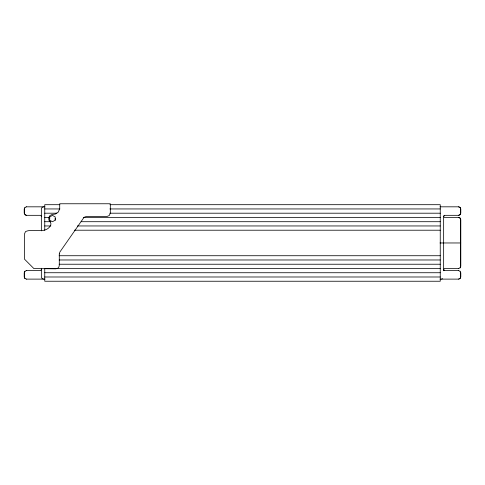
<?xml version="1.0" encoding="UTF-8"?>
<svg xmlns="http://www.w3.org/2000/svg" width="485" height="485" viewBox="0 0 485 485"><rect width="100%" height="100%" fill="white"/><g stroke="black" fill="none" stroke-linecap="round" stroke-linejoin="round"><path stroke-width="0.73" d="M49.694 218.559L49.694 216.965L52.459 215.37L55.223 216.965L55.223 220.16L52.459 221.754L49.694 220.16L49.694 216.965M55.223 220.16L55.223 218.559M460.059 267.859L460.683 266.356L460.683 219.578L460.059 218.074L458.561 217.45M24.959 207.465L24.25 208.944L24.25 213.2L24.959 214.685L26.439 215.328M24.959 271.248L24.317 272.734L24.317 276.99L24.959 278.475M41.352 269.757L40.504 270.612L26.372 270.612M443.648 269.333L444.496 268.484L458.628 268.484M443.648 270.727L443.648 216.177L444.496 215.328L458.628 215.328L460.132 214.703L460.75 213.2L460.75 208.944L460.132 207.441L458.628 206.822L440.065 206.822M443.648 216.177L444.715 215.328M24.887 207.465L26.439 206.822M26.439 270.612L24.887 271.248L24.25 272.734L24.25 276.99L24.887 278.475L26.439 279.117M43.48 206.822L41.995 207.465L41.352 208.944L41.352 230.872M458.561 215.328L460.059 214.703L460.683 213.2L460.683 208.944L460.059 207.441L458.561 206.822M458.561 268.484L460.132 267.859L460.75 266.356L460.75 219.578L460.132 218.074L458.628 217.45L444.496 217.45L443.648 216.601M458.561 279.117L460.059 278.493L460.683 276.99L460.683 272.734M441.52 279.117L442.526 278.699M59.904 204.694L44.753 204.694L44.753 230.423M109.913 204.694L440.247 204.694L440.247 281.239L44.753 281.239L44.753 268.484L440.247 268.484M26.372 206.822L44.935 206.822M44.753 208.944L59.904 208.944M109.913 208.944L440.247 208.944M44.753 213.2L56.878 213.2M109.913 213.2L440.247 213.2M44.753 217.45L49.3 217.45M83.396 217.45L440.247 217.45M44.753 221.706L50.816 221.706M81.122 221.706L440.247 221.706M44.753 225.955L50.816 225.955M77.333 225.955L440.247 225.955M74.302 230.211L440.247 230.211M440.022 242.967L460.75 242.967M59.146 255.728L440.247 255.728M59.146 259.978L440.247 259.978M59.146 264.234L440.247 264.234M458.628 270.612L444.496 270.612L443.648 269.757L444.715 270.612M44.753 272.734L440.247 272.734M44.753 276.99L440.247 276.99M26.372 279.117L44.935 279.117M440.065 279.117L458.628 279.117L460.132 278.493L460.75 276.99L460.75 272.734L460.059 271.23M458.561 270.612L460.132 271.23M24.887 214.685L26.372 215.328L40.504 215.328L41.352 216.177M43.48 279.117L41.995 278.475L41.352 276.99L41.352 268.272M24.317 208.944L24.317 213.2M59.285 253.928L59.285 265.422L58.879 266.944L57.885 268.175L55.884 268.823L33.877 268.575L24.486 259.154L24.486 233.952L25.511 231.575C33.441 227.962 45.232 234.74 50.701 225.379L50.919 223.609L50.416 222.13L48.894 220.141L48.736 217.644L50.01 215.479L52.271 214.4L55.296 214.103L58.443 211.951L59.71 208.356L59.71 203.761L110.319 203.761L110.319 213.115L109.289 215.492L106.918 216.516L86.397 216.516L84.839 216.94L83.602 217.971L59.897 251.988L59.285 253.928"/></g></svg>
